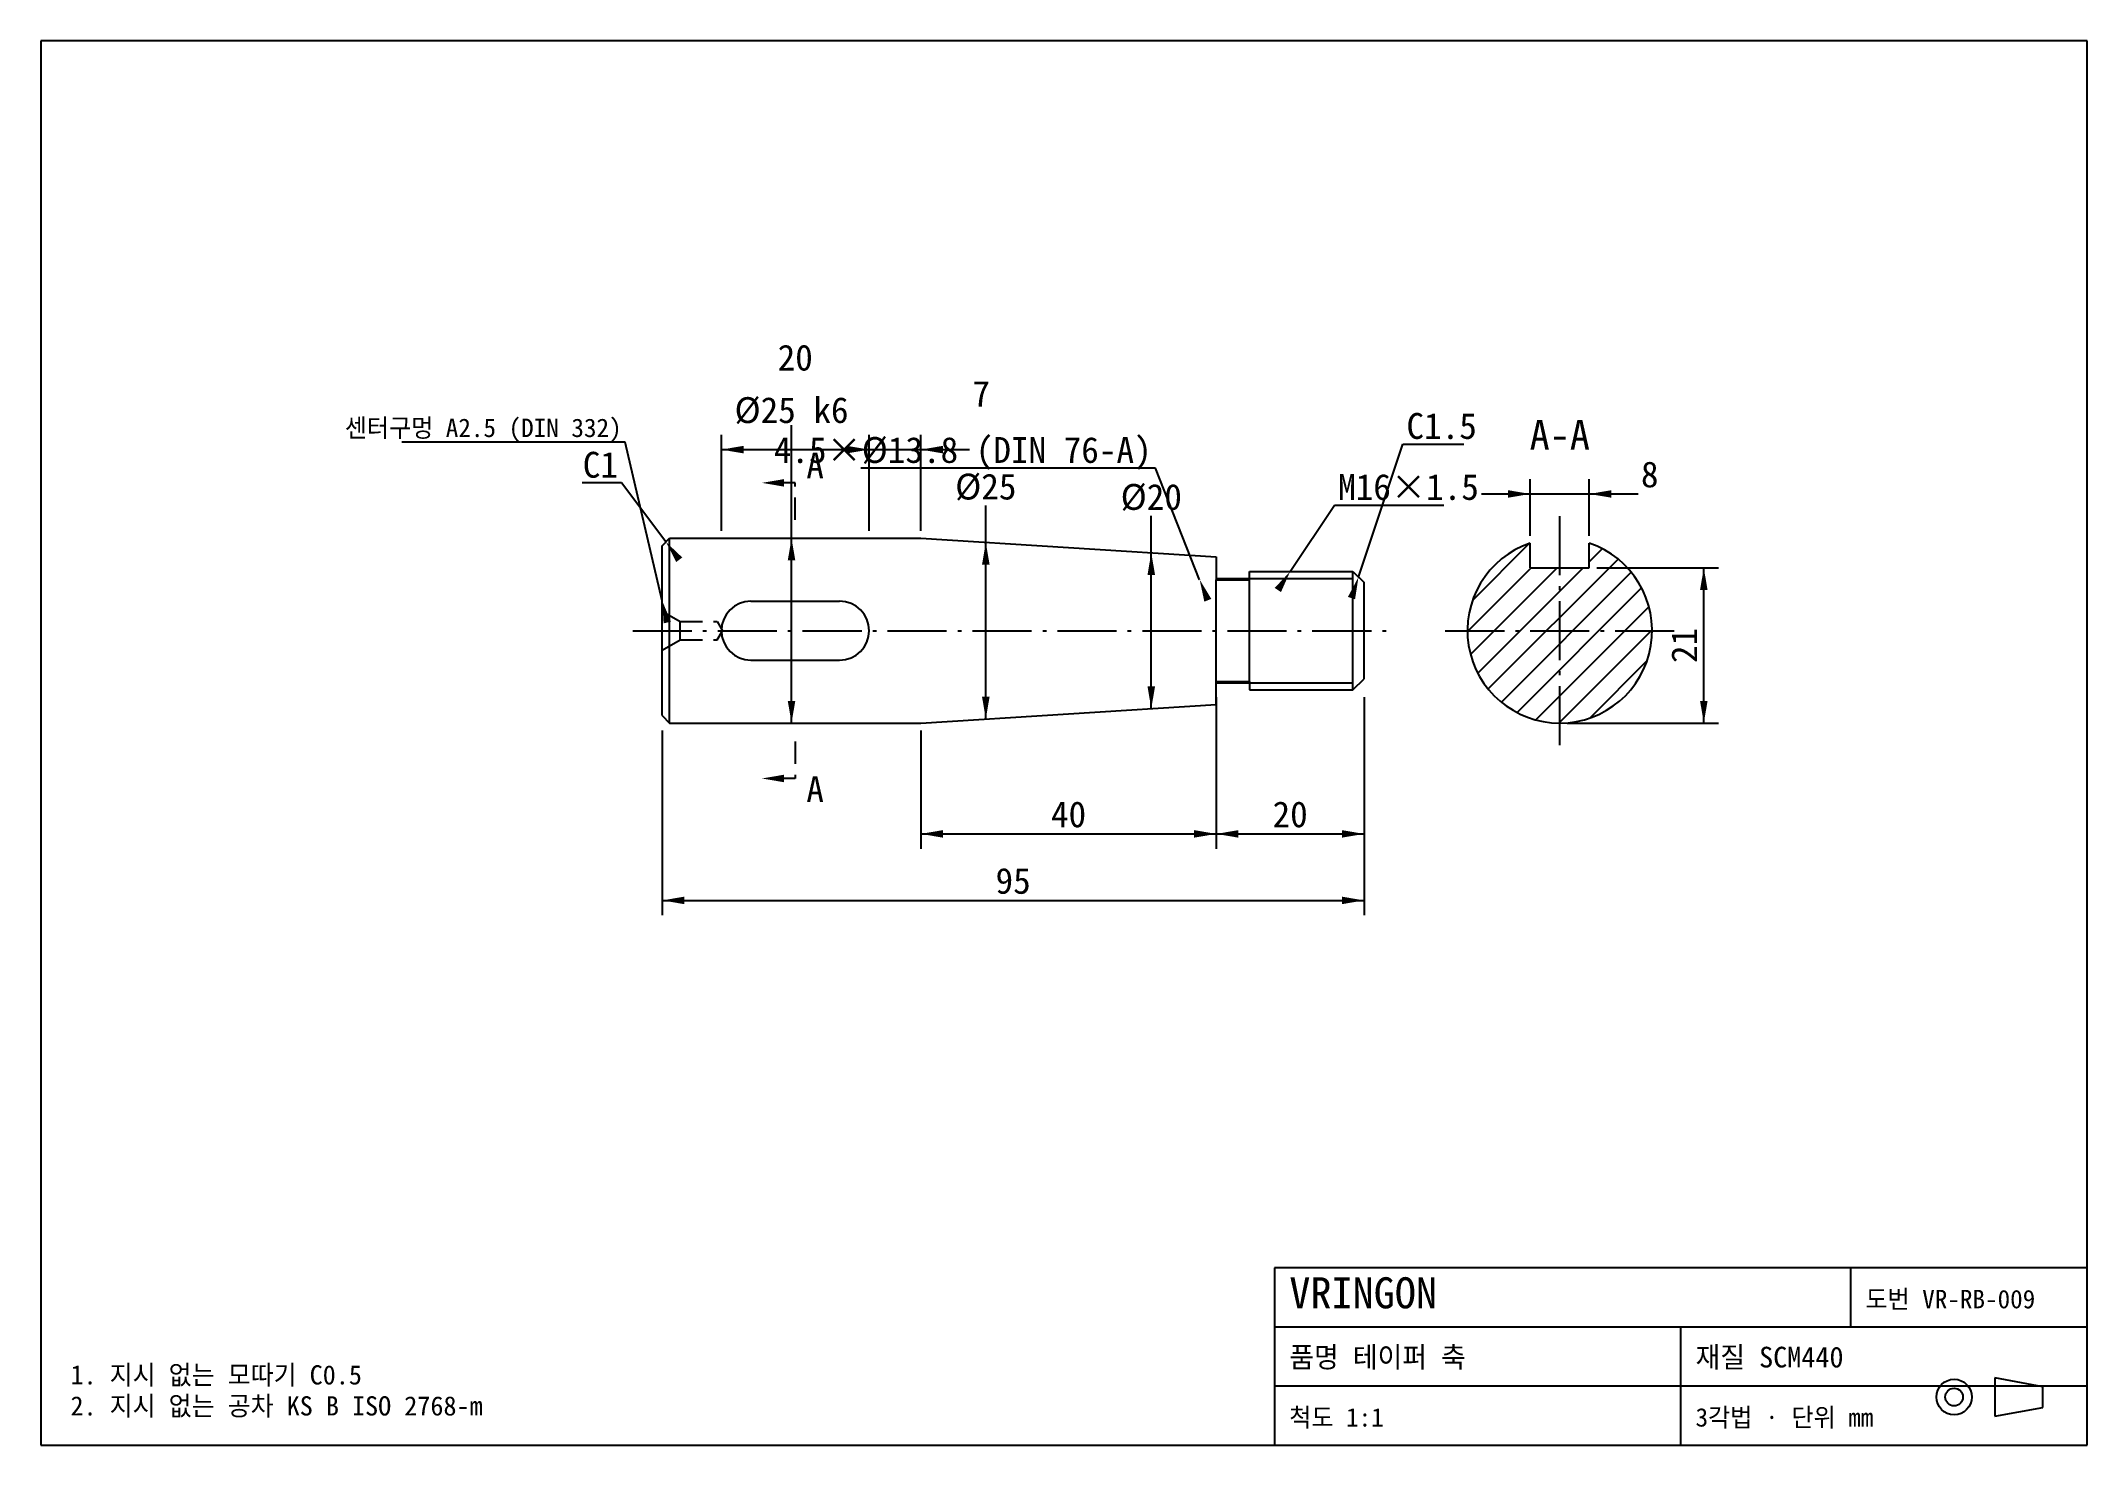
# Model space of a CAD drawing. Header units: millimetres. Extents: x 10 to 287, y 10 to 200.
import ezdxf
from ezdxf.enums import TextEntityAlignment as Align

# ---------------------------------------------------------------- set-up
doc = ezdxf.new("R2010")
doc.units = ezdxf.units.MM
doc.linetypes.add('CENTER', pattern=[11.5, 8, -1.5, 0.5, -1.5])
doc.linetypes.add('DASHED', pattern=[4.5, 3, -1.5])
for name, color, linetype in [('CENTER', 1, 'CENTER'), ('CUT', 5, 'DASHED'), ('DIM', 3, 'CONTINUOUS'), ('FRAME', 7, 'CONTINUOUS'), ('HATCH', 8, 'CONTINUOUS'), ('HIDDEN', 8, 'DASHED'), ('OUTLINE', 7, 'CONTINUOUS'), ('TEXT', 7, 'CONTINUOUS'), ('THIN', 7, 'CONTINUOUS')]:
    doc.layers.add(name, color=color, linetype=linetype)

msp = doc.modelspace()

# ---------------------------------------------------------------- linework, layer by layer
at = {"layer": 'CENTER'}
for p, q in [((215.615, 104.7), (215.615, 135.7)), ((90.115, 120.2), (193.115, 120.2)), ((200.115, 120.2), (231.115, 120.2))]:
    msp.add_line(p, q, dxfattribs=at)
at = {"layer": 'CUT'}
for p, q in [((112.115, 140.2), (109.115, 140.2)), ((112.115, 135.2), (112.115, 140.2)), ((112.115, 105.2), (112.115, 100.2)), ((112.115, 100.2), (109.115, 100.2))]:
    msp.add_line(p, q, dxfattribs=at)
at = {"layer": 'DIM'}
for p, q in [((111.615, 137.7), (111.615, 148)), ((89.115, 145.7), (58.865, 145.7)), ((94.115, 124.225), (89.115, 145.7)), ((102.115, 133.7), (102.115, 146.7)), ((102.115, 144.7), (122.115, 144.7)), ((115.515, 144.7), (135.715, 144.7)), ((122.115, 133.7), (122.115, 146.7)), ((122.115, 133.7), (122.115, 146.7)), ((129.115, 133.7), (129.115, 146.7)), ((188.365, 127.45), (194.365, 145.45)), ((194.365, 145.45), (202.645, 145.45)), ((160.865, 142.2), (121.015, 142.2)), ((166.865, 127.1), (160.865, 142.2)), ((88.615, 140.2), (83.275, 140.2)), ((94.615, 132.2), (88.615, 140.2)), ((205.015, 138.7), (226.215, 138.7)), ((211.615, 133.043), (211.615, 140.7)), ((219.615, 133.043), (219.615, 140.7)), ((111.615, 107.7), (111.615, 137.7)), ((137.915, 108.25), (137.915, 137.15)), ((160.315, 109.65), (160.315, 135.75)), ((179.115, 128.2), (185.115, 137.2)), ((185.115, 137.2), (199.94, 137.2)), ((220.615, 128.7), (237.115, 128.7)), ((235.115, 107.7), (235.115, 128.7)), ((169.115, 111.2), (169.115, 90.7)), ((189.115, 111.2), (189.115, 90.7)), ((94.115, 106.7), (94.115, 81.7)), ((129.115, 106.7), (129.115, 90.7)), ((169.115, 106.7), (169.115, 90.7)), ((189.115, 106.7), (189.115, 81.7)), ((216.615, 107.7), (237.115, 107.7)), ((129.115, 92.7), (169.115, 92.7)), ((169.115, 92.7), (189.115, 92.7)), ((94.115, 83.7), (189.115, 83.7))]:
    msp.add_line(p, q, dxfattribs=at)
for points in [[(102.115, 144.7), (105.115, 145.21), (105.115, 144.19)], [(122.115, 144.7), (119.115, 144.19), (119.115, 145.21)], [(122.115, 144.7), (119.115, 144.19), (119.115, 145.21)], [(129.115, 144.7), (132.115, 145.21), (132.115, 144.19)], [(107.615, 140.2), (110.615, 140.71), (110.615, 139.69)], [(211.615, 138.7), (208.615, 138.19), (208.615, 139.21)], [(219.615, 138.7), (222.615, 139.21), (222.615, 138.19)], [(94.615, 132.2), (96.823, 130.106), (96.007, 129.494)], [(111.615, 132.7), (112.125, 129.7), (111.105, 129.7)], [(137.915, 132.15), (138.425, 129.15), (137.405, 129.15)], [(160.315, 130.75), (160.825, 127.75), (159.805, 127.75)], [(179.115, 128.2), (177.875, 125.421), (177.027, 125.987)], [(188.365, 127.45), (187.9, 124.443), (186.932, 124.765)], [(235.115, 128.7), (235.625, 125.7), (234.605, 125.7)], [(166.865, 127.1), (168.447, 124.5), (167.499, 124.124)], [(94.115, 124.225), (95.292, 121.419), (94.299, 121.188)], [(137.915, 108.25), (137.405, 111.25), (138.425, 111.25)], [(160.315, 109.65), (159.805, 112.65), (160.825, 112.65)], [(111.615, 107.7), (111.105, 110.7), (112.125, 110.7)], [(235.115, 107.7), (234.605, 110.7), (235.625, 110.7)], [(107.615, 100.2), (110.615, 100.71), (110.615, 99.69)], [(129.115, 92.7), (132.115, 93.21), (132.115, 92.19)], [(169.115, 92.7), (166.115, 92.19), (166.115, 93.21)], [(169.115, 92.7), (172.115, 93.21), (172.115, 92.19)], [(189.115, 92.7), (186.115, 92.19), (186.115, 93.21)], [(94.115, 83.7), (97.115, 84.21), (97.115, 83.19)], [(189.115, 83.7), (186.115, 83.19), (186.115, 84.21)]]:
    msp.add_solid(points, dxfattribs=at)
at = {"layer": 'FRAME'}
for p, q in [((287, 200), (10, 200)), ((10, 200), (10, 10)), ((287, 10), (287, 200)), ((287, 34), (177, 34)), ((177, 34), (177, 10)), ((255, 26), (255, 34)), ((287, 10), (287, 34)), ((177, 26), (287, 26)), ((232, 10), (232, 26)), ((177, 18), (287, 18)), ((281, 17.9), (274.5, 19.1)), ((274.5, 19.1), (274.5, 13.9)), ((281, 15.1), (281, 17.9)), ((274.5, 13.9), (281, 15.1)), ((10, 10), (287, 10)), ((177, 10), (287, 10))]:
    msp.add_line(p, q, dxfattribs=at)
for radius in [2.4, 1.2]:
    msp.add_circle((269, 16.5), radius, dxfattribs=at)
at = {"layer": 'HATCH'}
for p, q in [((203.826, 124.336), (211.465, 131.975)), ((219.615, 129.518), (221.373, 131.276)), ((203.126, 120.1), (211.726, 128.7)), ((203.551, 116.99), (215.261, 128.7)), ((204.537, 114.44), (218.797, 128.7)), ((205.941, 112.309), (223.506, 129.873)), ((207.708, 110.54), (225.276, 128.108)), ((209.838, 109.134), (226.683, 125.979)), ((212.381, 108.142), (227.673, 123.434)), ((215.476, 107.701), (228.103, 120.328)), ((219.718, 108.408), (227.423, 116.113))]:
    msp.add_line(p, q, dxfattribs=at)
at = {"layer": 'HIDDEN'}
for p, q in [((94.115, 122.85), (96.54, 121.45)), ((96.54, 121.45), (101.54, 121.45)), ((96.54, 118.95), (96.54, 121.45)), ((101.54, 121.45), (102.291, 120.2)), ((101.54, 118.95), (102.291, 120.2)), ((94.115, 117.55), (96.54, 118.95)), ((96.54, 118.95), (101.54, 118.95))]:
    msp.add_line(p, q, dxfattribs=at)
at = {"layer": 'OUTLINE'}
for p, q in [((94.115, 131.7), (95.115, 132.7)), ((94.115, 108.7), (94.115, 131.7)), ((95.115, 132.7), (129.115, 132.7)), ((95.115, 107.7), (95.115, 132.7)), ((95.115, 107.7), (95.115, 132.7)), ((129.115, 132.7), (169.115, 130.2)), ((169.115, 130.2), (169.115, 127.1)), ((211.615, 128.7), (211.615, 132.043)), ((219.615, 128.7), (219.615, 132.043)), ((173.615, 127.1), (173.615, 128.2)), ((173.615, 128.2), (187.615, 128.2)), ((187.615, 128.2), (189.115, 126.7)), ((187.615, 112.2), (187.615, 128.2)), ((187.615, 112.2), (187.615, 128.2)), ((211.615, 128.7), (219.615, 128.7)), ((169.115, 127.1), (173.615, 127.1)), ((169.115, 113.3), (169.115, 127.1)), ((173.615, 113.3), (173.615, 127.1)), ((189.115, 113.7), (189.115, 126.7)), ((106.115, 124.2), (118.115, 124.2)), ((106.115, 116.2), (118.115, 116.2)), ((187.615, 112.2), (189.115, 113.7)), ((169.115, 110.2), (169.115, 113.3)), ((169.115, 113.3), (173.615, 113.3)), ((173.615, 113.3), (173.615, 112.2)), ((173.615, 112.2), (187.615, 112.2)), ((94.115, 108.7), (95.115, 107.7)), ((129.115, 107.7), (169.115, 110.2)), ((95.115, 107.7), (129.115, 107.7))]:
    msp.add_line(p, q, dxfattribs=at)
for centre, radius, start, end in [((215.615, 120.2), 12.5, 108.663, 71.337), ((106.115, 120.2), 4, 90, 270), ((118.115, 120.2), 4, -90, 90)]:
    msp.add_arc(centre, radius, start, end, dxfattribs=at)
at = {"layer": 'THIN'}
for p, q in [((169.115, 127.28), (187.615, 127.28)), ((169.115, 113.12), (187.615, 113.12))]:
    msp.add_line(p, q, dxfattribs=at)

# ---------------------------------------------------------------- texts
at = {"layer": 'TEXT'}
for s, height, p in [('20', 3.5, (112.115, 155.4)), ('7', 3.5, (137.295, 150.5)), ('%%c25 k6', 3.5, (111.615, 148.3)), ('A-A', 4, (215.615, 144.7)), ('%%c25', 3.5, (137.915, 137.95)), ('8', 3.5, (227.795, 139.6)), ('%%c20', 3.5, (160.315, 136.55)), ('40', 3.5, (149.115, 93.6)), ('20', 3.5, (179.115, 93.6)), ('95', 3.5, (141.615, 84.6))]:
    msp.add_text(s, height=height, dxfattribs=at).set_placement(p, align=Align.CENTER)
for s, height, p in [('C1.5', 3.5, (194.865, 146.15)), ('A', 3.5, (113.615, 140.8)), ('M16×1.5', 3.5, (185.615, 137.9)), ('A', 3.5, (113.615, 97)), ('VRINGON', 4.2, (179, 28.5)), ('도번 VR-RB-009', 2.5, (257, 28.5)), ('품명 테이퍼 축', 2.8, (179, 20.5)), ('재질 SCM440', 2.8, (234, 20.5)), ('1. 지시 없는 모따기 C0.5', 2.6, (14, 18.2)), ('2. 지시 없는 공차 KS B ISO 2768-m', 2.6, (14, 14)), ('척도 1:1', 2.5, (179, 12.5)), ('3각법 · 단위 mm', 2.5, (234, 12.5))]:
    msp.add_text(s, height=height, dxfattribs=at).set_placement(p)
for s, height, p in [('센터구멍 A2.5 (DIN 332)', 2.5, (88.615, 146.4)), ('C1', 3.5, (88.115, 140.9)), ('4.5×%%c13.8 (DIN 76-A)', 3.5, (160.365, 142.9))]:
    msp.add_text(s, height=height, dxfattribs=at).set_placement(p, align=Align.RIGHT)
msp.add_text('21', height=3.5, rotation=90, dxfattribs=at).set_placement((234.215, 118.2), align=Align.CENTER)

doc.saveas('drawing.dxf')
